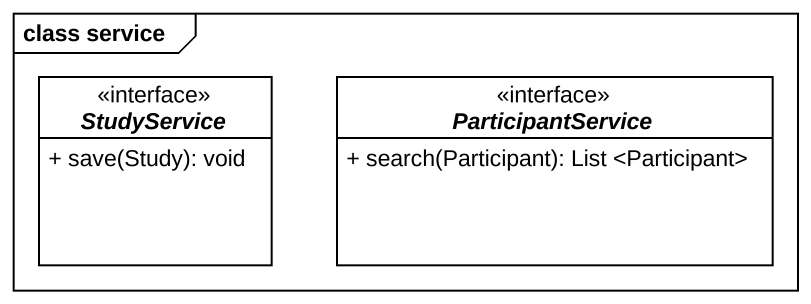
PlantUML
@startuml
mainframe class service
hide circle
hide empty members
skinparam classAttributeIconSize 0
interface StudyService <<interface>> {
  + save(Study): void
}
interface ParticipantService <<interface>> {
  + search(Participant): List <Participant>
}
@enduml
